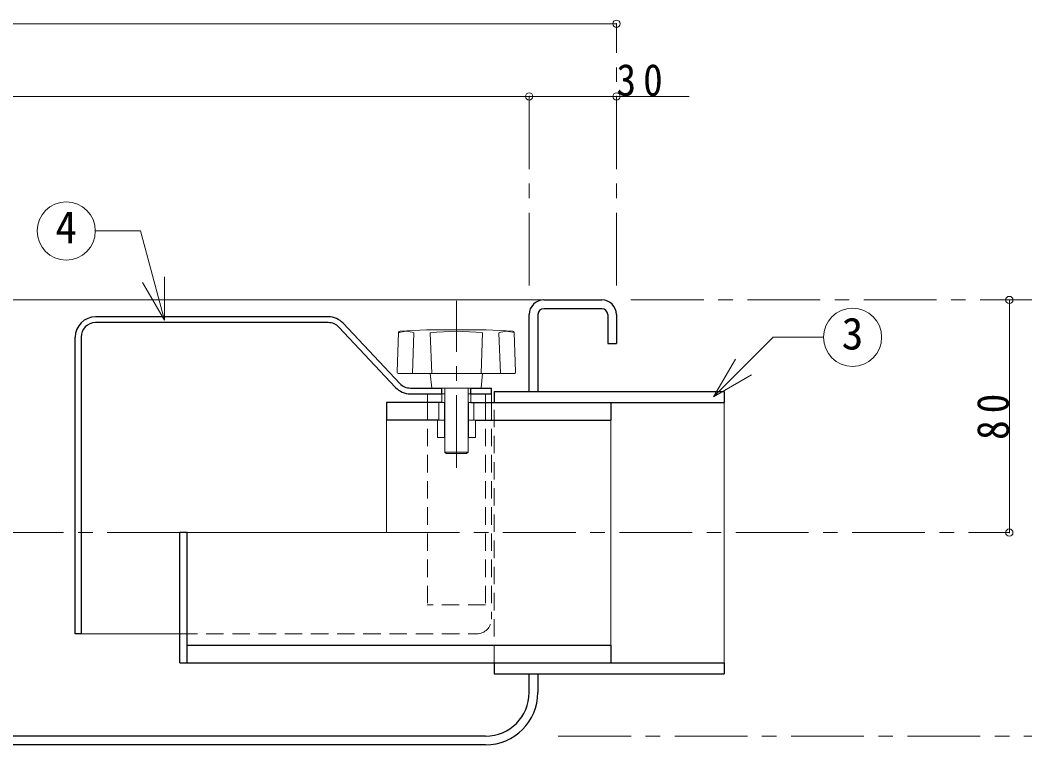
# Model space of a CAD drawing. Units: millimetres at full size, sheet at 1:5; details may follow other scales. Extents: x -1061 to 964, y -679 to 726.
# Drawn here: x -71.3 to 273.9, y -527 to -277.8 of the extents above; entities that cross this region are included whole.
import ezdxf
from ezdxf.enums import TextEntityAlignment as Align

# ---------------------------------------------------------------- set-up
doc = ezdxf.new("R2010")
doc.units = ezdxf.units.MM
doc.header["$LTSCALE"] = 5
doc.header["$PDMODE"] = 32
doc.header["$PDSIZE"] = 2.5
doc.linetypes.add('CHAIN1', pattern=[8, 5, -1, 1, -1])
doc.linetypes.add('DASHED1', pattern=[1.8, 1.2, -0.6])
doc.layers.add('0-0', color=4, linetype='Continuous', lineweight=9)
doc.styles.add('ＭＳ ゴシック', font='')
doc.styles.get('ＭＳ ゴシック').set_extended_font_data('MS Gothic')

msp = doc.modelspace()

# ---------------------------------------------------------------- linework, layer by layer
at = {"layer": '0-0'}
for p, q in [((-326.401, -279.043), (133.599, -279.043)), ((-296.401, -304.043), (103.599, -304.043)), ((158.599, -304.043), (103.599, -304.043)), ((108.599, -374.043), (-301.401, -374.043)), ((268.599, -374.043), (268.599, -454.043)), ((74.599, -409.318), (74.499, -409.318)), ((82.699, -409.318), (82.599, -409.318)), ((54.599, -454.043), (54.599, -415.318)), ((-13.901, -454.043), (54.599, -454.043))]:
    msp.add_line(p, q, dxfattribs=at)
at = {"layer": '0-0', "linetype": 'CHAIN1'}
for p, q in [((133.599, -369.043), (133.599, -279.043)), ((103.599, -369.043), (103.599, -304.043)), ((78.599, -431.818), (78.599, -374.318)), ((138.576, -374.043), (293.599, -374.043)), ((-16.401, -454.043), (-286.401, -454.043)), ((54.599, -454.043), (268.599, -454.043)), ((113.599, -524.043), (293.599, -524.043))]:
    msp.add_line(p, q, dxfattribs=at)
at = {"layer": '0-0', "color": 7, "lineweight": 18}
for p, q in [((-29.996, -350.316), (-45.498, -350.316)), ((-21.765, -381.033), (-29.996, -350.316)), ((-21.765, -381.033), (-29.265, -368.042)), ((-21.765, -381.033), (-21.765, -366.033)), ((58.732, -385.253), (58.248, -398.8)), ((59.208, -384.771), (68.359, -384.33)), ((63.476, -399.318), (63.976, -385.318)), ((88.358, -384.318), (68.84, -384.318)), ((69.61, -385.318), (70.11, -399.318)), ((87.589, -385.318), (87.089, -399.318)), ((97.991, -384.771), (88.84, -384.33)), ((93.722, -399.318), (93.222, -385.318)), ((98.467, -385.253), (98.951, -398.8)), ((166.948, -407.337), (187.413, -386.872)), ((187.413, -386.872), (204.718, -386.872)), ((166.948, -407.337), (174.448, -394.346)), ((98.451, -399.318), (58.748, -399.318)), ((69.599, -399.318), (70.099, -404.318)), ((87.599, -399.318), (87.099, -404.318)), ((166.948, -407.337), (179.938, -399.837)), ((68.599, -409.318), (68.599, -406.318)), ((83.599, -404.318), (73.599, -404.318)), ((73.599, -406.318), (74.599, -406.318)), ((73.599, -406.318), (73.599, -409.318)), ((74.599, -426.318), (74.599, -404.318)), ((82.599, -426.318), (82.599, -404.318)), ((82.599, -406.318), (83.599, -406.318)), ((83.599, -406.318), (83.599, -409.318)), ((88.599, -409.318), (88.599, -406.318)), ((90.599, -409.318), (90.599, -406.318)), ((72.599, -415.318), (72.599, -409.318)), ((73.599, -409.318), (74.499, -409.318)), ((74.499, -421.318), (74.499, -409.318)), ((82.699, -409.318), (83.599, -409.318)), ((82.699, -421.318), (82.699, -409.318)), ((84.599, -415.318), (84.599, -409.318)), ((170.599, -409.318), (170.599, -498.768)), ((72.099, -421.318), (72.099, -415.318)), ((84.599, -415.318), (85.099, -415.318)), ((85.099, -421.318), (85.099, -415.318)), ((131.599, -492.768), (131.599, -415.318)), ((72.099, -421.318), (74.499, -421.318)), ((82.699, -421.318), (85.099, -421.318)), ((74.599, -426.318), (82.599, -426.318)), ((74.599, -426.318), (75.099, -426.818)), ((75.099, -426.818), (82.099, -426.818)), ((82.099, -426.818), (82.599, -426.318)), ((-16.401, -488.818), (-50.401, -488.818))]:
    msp.add_line(p, q, dxfattribs=at)
at = {"layer": '0-0', "color": 5, "lineweight": 25}
for p, q in [((108.599, -374.043), (128.576, -374.043)), ((34.57, -379.818), (-45.401, -379.818)), ((103.599, -405.543), (103.599, -379.043)), ((106.599, -379.043), (106.599, -405.543)), ((128.576, -377.043), (108.599, -377.043)), ((130.576, -379.043), (130.576, -389.043)), ((133.576, -379.043), (133.576, -389.043)), ((34.57, -381.818), (-45.401, -381.818)), ((59.118, -402.741), (39.673, -382.027)), ((38.215, -383.396), (57.66, -404.109)), ((-52.401, -488.818), (-52.401, -386.818)), ((-50.401, -386.818), (-50.401, -488.818)), ((130.576, -389.043), (133.576, -389.043)), ((62.764, -404.318), (73.599, -404.318)), ((62.764, -406.318), (73.599, -406.318)), ((73.599, -406.318), (73.599, -404.318)), ((83.599, -404.318), (90.599, -404.318)), ((83.599, -406.318), (83.599, -404.318)), ((83.599, -406.318), (90.599, -406.318)), ((90.599, -406.318), (90.599, -404.318)), ((91.599, -405.543), (170.599, -405.543)), ((91.599, -405.543), (91.599, -409.318)), ((170.599, -405.543), (170.599, -409.318)), ((73.576, -409.318), (54.599, -409.318)), ((54.599, -409.318), (54.599, -415.318)), ((83.599, -409.318), (170.599, -409.318)), ((131.599, -409.318), (131.599, -415.318)), ((72.599, -415.318), (54.599, -415.318)), ((85.099, -415.318), (131.599, -415.318)), ((-13.901, -454.043), (-16.401, -454.043)), ((-16.401, -498.768), (-16.401, -454.043)), ((-13.901, -498.768), (-13.901, -454.043)), ((-50.401, -488.818), (-52.401, -488.818)), ((-13.901, -492.768), (131.599, -492.768)), ((131.599, -492.768), (131.599, -498.768)), ((-16.401, -498.768), (170.599, -498.768)), ((91.599, -498.768), (91.599, -502.543)), ((170.599, -498.768), (170.599, -502.543)), ((91.599, -502.543), (170.599, -502.543)), ((103.599, -509.043), (103.599, -502.543)), ((106.599, -502.543), (106.599, -509.043)), ((88.599, -524.043), (-82.628, -524.043)), ((88.599, -527.043), (-83.763, -527.043))]:
    msp.add_line(p, q, dxfattribs=at)
at = {"layer": '0-0', "linetype": 'DASHED1'}
for p, q in [((68.599, -409.318), (68.599, -478.818)), ((88.599, -409.318), (88.599, -478.818)), ((90.599, -409.318), (90.599, -483.818)), ((72.599, -415.318), (74.599, -415.318)), ((82.599, -415.318), (84.599, -415.318)), ((74.599, -421.318), (74.499, -421.318)), ((82.699, -421.318), (82.599, -421.318)), ((88.576, -478.818), (68.576, -478.818)), ((-16.401, -488.818), (85.576, -488.818))]:
    msp.add_line(p, q, dxfattribs=at)
at = {"layer": '0-0', "color": 7, "linetype": 'DASHED1', "lineweight": 18}
msp.add_line((91.599, -498.768), (91.599, -409.318), dxfattribs=at)
at = {"layer": '0-0', "color": 7, "lineweight": 18}
for centre in [(-55.498, -350.316), (214.718, -386.872)]:
    msp.add_circle(centre, 10, dxfattribs=at)
at = {"layer": '0-0', "color": 5, "lineweight": 25}
for centre, radius, start, end in [((108.599, -379.043), 5, 90, 180), ((128.576, -379.043), 5, 0, 90), ((-45.401, -386.818), 7, 90, 180), ((34.57, -386.818), 7, 43.19126, 90), ((108.599, -379.043), 2, 90, 180), ((128.576, -379.043), 2, 0, 90), ((-45.401, -386.818), 5, 90, 180), ((34.57, -386.818), 5, 43.19126, 90), ((62.764, -399.318), 5, 223.19126, 270), ((62.764, -399.318), 7, 223.19126, 270), ((88.599, -509.043), 18, 270, 0), ((88.599, -509.043), 15, 270, 0)]:
    msp.add_arc(centre, radius, start, end, dxfattribs=at)
at = {"layer": '0-0', "color": 7, "lineweight": 18}
for centre, radius, start, end in [((61.353, -391.95), 7.132, 68.41749, 111.58251), ((59.232, -385.271), 0.5, 92.76051, 177.95459), ((68.84, -394.318), 10, 90, 92.76051), ((78.599, -465.874), 81.055, 83.6327, 96.3673), ((88.358, -394.318), 10, 87.23949, 90), ((95.846, -391.95), 7.132, 68.41749, 111.58251), ((97.967, -385.271), 0.5, 2.04541, 87.23949), ((58.748, -398.818), 0.5, 177.95459, 270), ((98.451, -398.818), 0.5, 270, 2.04541)]:
    msp.add_arc(centre, radius, start, end, dxfattribs=at)
at = {"layer": '0-0', "linetype": 'DASHED1'}
msp.add_arc((85.599, -483.818), 5, 270, 0, dxfattribs=at)
at = {"layer": '0-0'}
for p in [(133.599, -279.043), (103.599, -304.043), (133.599, -304.043), (268.599, -374.043), (268.599, -454.043)]:
    msp.add_point(p, dxfattribs=at)

# ---------------------------------------------------------------- texts
at = {"layer": '0-0', "color": 7, "style": 'ＭＳ ゴシック'}
for s, p in [('4', (-59.248, -357.816)), ('3', (210.968, -394.372))]:
    msp.add_text(s, height=11, dxfattribs=at).set_placement(p, align=Align.BOTTOM_LEFT)
at = {"layer": '0-0', "color": 7, "insert": (133.599, -304.043), "char_height": 11, "attachment_point": 7, "style": 'ＭＳ ゴシック'}
msp.add_mtext('\\T1.36;\\W0.9;30', dxfattribs=at)
at = {"layer": '0-0', "color": 7, "insert": (268.599, -422.168), "char_height": 11, "attachment_point": 7, "rotation": 90, "style": 'ＭＳ ゴシック'}
msp.add_mtext('\\T1.36;\\W0.9;80', dxfattribs=at)

doc.saveas('drawing.dxf')
